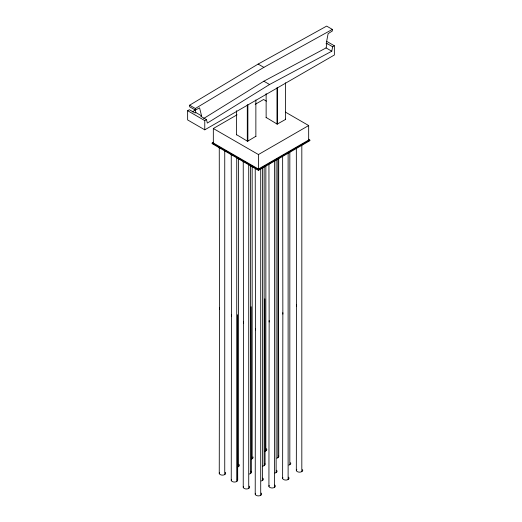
<?xml version="1.0" encoding="UTF-8"?>
<svg xmlns="http://www.w3.org/2000/svg" width="522" height="522" viewBox="0 0 522 522"><rect width="100%" height="100%" fill="white"/><g stroke="black" fill="none" stroke-linecap="round" stroke-linejoin="round"><path stroke-width="0.78" d="M219.253 473.48L219.481 307.758M231.246 480.403L231.468 314.681M243.232 487.326L243.461 321.598M255.219 494.243L255.447 328.521M268.921 486.334L269.15 320.612M278.539 292.372L278.722 158.336M282.624 478.426L282.852 312.698M296.326 470.511L296.548 304.789M203.704 118.487L263.851 81.21L326.08 47.92L326.935 43.47L332.644 46.765L334.361 45.779L334.361 55.006L204.768 129.828L187.639 119.936L187.639 110.71L189.355 109.718L195.065 113.013L195.854 112.556L201.564 115.851L200.774 116.308L206.484 119.61L207.338 123.068L269.561 84.505L331.79 51.215L332.644 46.765M285.547 82.789L285.547 119.44L285.547 119.114M236.453 134.604L247.539 141.266L255.904 136.281M266.135 117.463L277.195 124.119L285.547 119.44M192.285 111.897L195.743 109.75M201.564 115.851L199.587 107.865L195.345 110.083L189.636 106.788L189.636 105.203L258.149 64.069L326.655 26.1L332.364 29.395L332.364 30.981L328.116 33.656L326.146 43.926L326.935 43.47M195.345 110.083L195.345 108.498L263.851 67.364L332.364 29.395M187.639 110.71L204.768 120.595L206.484 119.61M285.417 112.113L308.672 125.541L308.672 140.046L258.429 169.05L213.328 143.008L213.328 128.51L237.053 114.807M255.193 104.335L263.571 99.5L266.39 101.131M308.411 139.237L309.814 140.046L309.814 140.705L258.429 170.368L212.186 143.667L212.186 143.008L213.596 142.199M212.186 143.667L213.596 142.858M213.328 128.51L258.429 154.545L308.672 125.541M212.186 143.008L258.429 169.709L309.814 140.046M326.824 41.427L334.361 45.779M326.08 47.92L331.79 51.215M258.149 64.069L263.851 67.364M263.851 81.21L269.561 84.505M308.411 139.896L309.814 140.705M189.636 105.203L195.345 108.498M195.137 109.653L195.854 112.556M296.333 148.241L296.548 306.218M282.637 156.15L282.852 314.127M278.539 290.95L278.768 456.254M268.934 164.058L269.15 322.035M264.837 298.858L265.065 464.162M255.225 168.71L255.447 329.95M251.141 306.766L251.363 472.071M243.239 160.978L243.461 323.027M237.438 314.681L237.66 479.986L237.438 316.104M231.246 154.055L231.468 316.104M219.26 147.132L219.481 309.181M301.82 144.464L301.82 471.62M289.827 151.373L289.827 464.704M288.118 152.372L288.118 479.535M277.841 159.106L277.841 457.781M277.554 87.735L277.554 124.06M276.986 87.735L276.986 124.06M276.131 159.288L276.131 472.612M274.415 160.28L274.415 487.444M266.135 93.582L266.135 117.796M265.855 166.016L265.855 450.858M264.139 167.014L264.139 465.689M262.429 168.012L262.429 480.521M260.713 169.004L260.713 495.352M258.429 154.545L258.429 169.05M258.429 169.709L258.429 170.368M255.865 99.93L255.865 136.581M252.152 166.603L252.152 458.766M250.436 165.161L250.436 473.598M248.726 164.528L248.726 488.435M247.872 104.87L247.872 141.194M247.297 104.87L247.297 141.194M238.45 158.238L238.45 466.681M236.74 157.605L236.74 481.512M236.453 110.716L236.453 134.937M224.747 150.682L224.747 474.589M204.768 120.595L204.768 129.828M225.25 472.332A3.23 1.866 0 0 1 222.64 475.131A3.23 1.866 0 0 1 219.514 472.508M237.242 479.248A3.23 1.866 0 0 1 234.632 482.054A3.23 1.866 0 0 1 231.507 479.431M249.229 486.171A3.23 1.866 0 0 1 246.619 488.977A3.23 1.866 0 0 1 243.493 486.354M261.215 493.094A3.23 1.866 0 0 1 258.605 495.9A3.23 1.866 0 0 1 255.48 493.277M238.828 464.306A3.23 1.866 0 0 1 237.262 467.112M250.814 471.222A3.23 1.866 0 0 1 249.255 474.035M262.801 478.145A3.23 1.866 0 0 1 261.241 480.958M274.794 485.068A3.23 1.866 0 0 1 272.425 487.985A3.23 1.866 0 0 1 269.182 485.362M252.942 456.88A3.23 1.866 0 0 1 251.395 459.092M264.517 463.314A3.23 1.866 0 0 1 262.729 466.166M276.503 470.237A3.23 1.866 0 0 1 274.944 473.049M288.496 477.16A3.23 1.866 0 0 1 286.128 480.07A3.23 1.866 0 0 1 282.885 477.454M266.468 448.718A3.23 1.866 0 0 1 264.889 451.243M278.454 455.641A3.23 1.866 0 0 1 276.875 458.166M290.539 462.688A3.23 1.866 0 0 1 288.862 465.082M302.532 469.604A3.23 1.866 0 0 1 299.243 472.162A3.23 1.866 0 0 1 296.809 469.304"/></g></svg>
